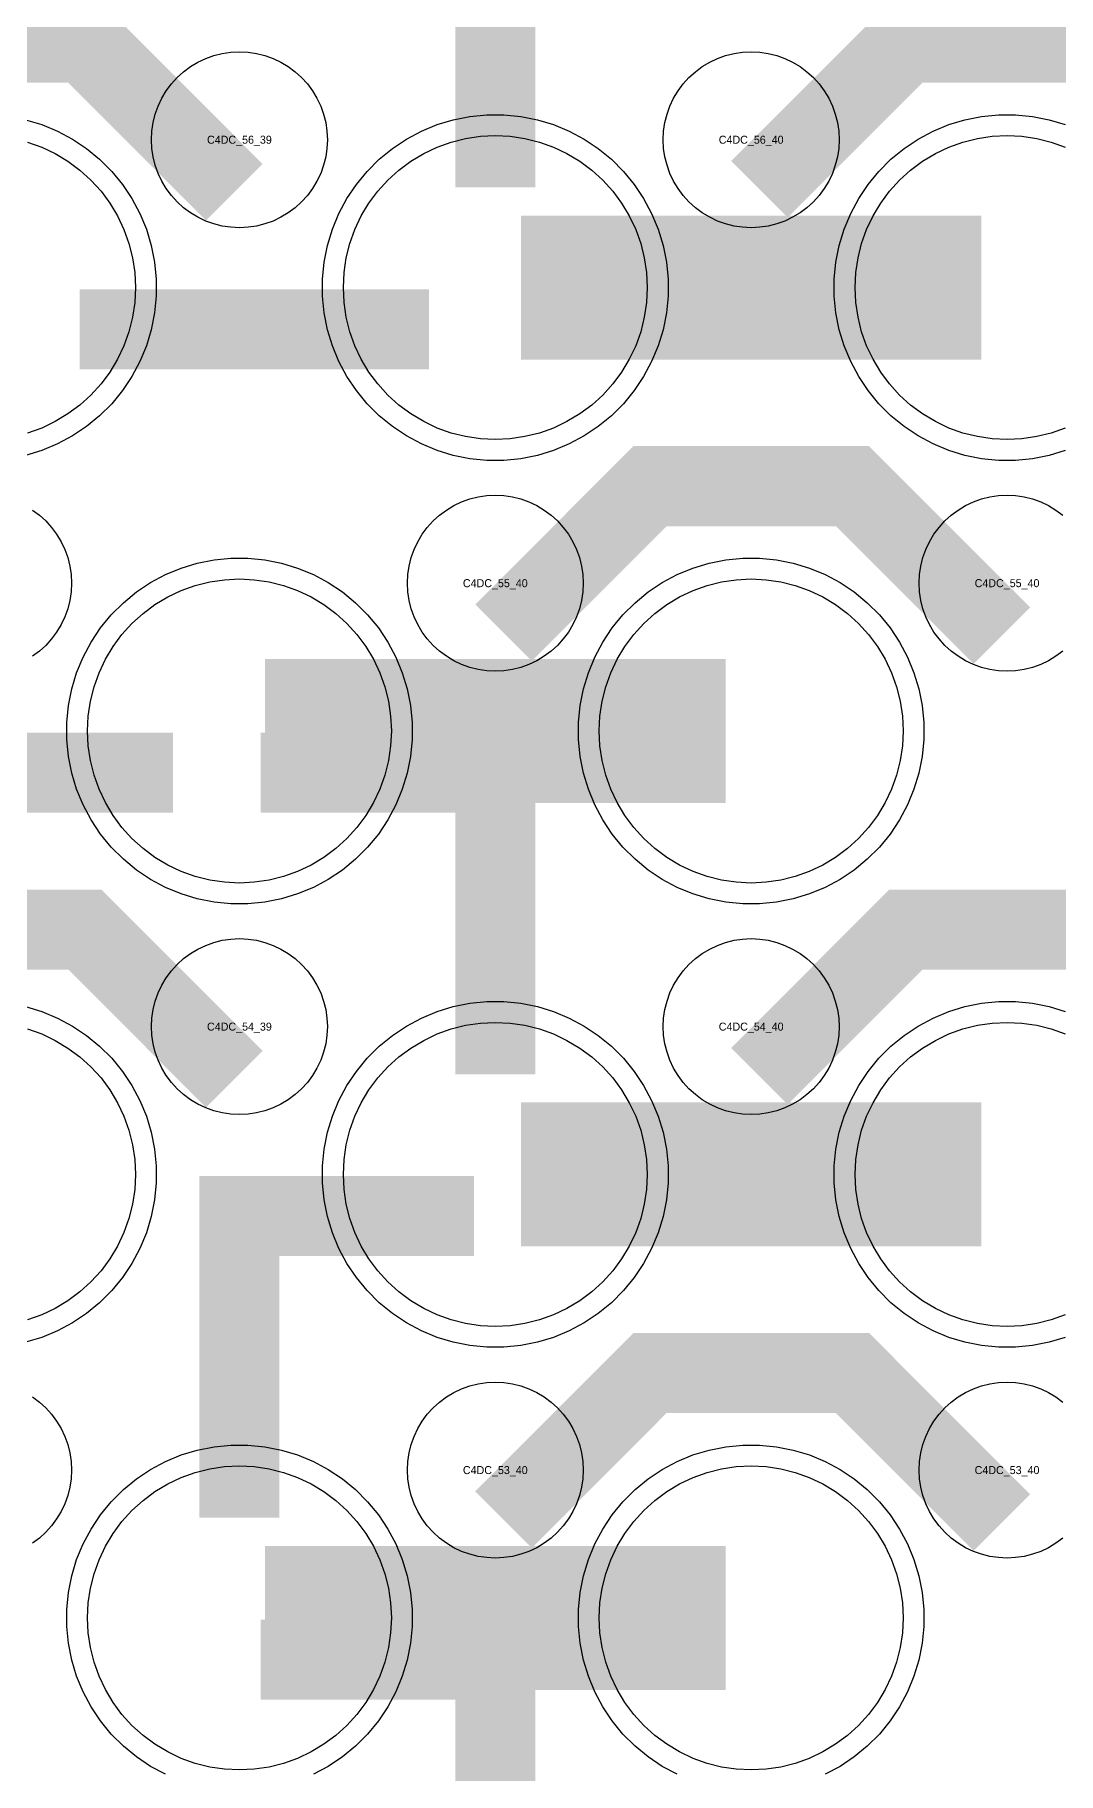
# Model space of a CAD drawing. Extents: x -11880 to 11880, y -14992 to 14992.
# Drawn here: x 656 to 976, y -7544 to -7001 of the extents above; entities that cross this region are included whole.
import ezdxf
from ezdxf.enums import TextEntityAlignment as Align

# ---------------------------------------------------------------- set-up
doc = ezdxf.new("R2010")
doc.units = 0
doc.header["$MEASUREMENT"] = 0
for name, color, linetype in [('GDS_775_DT_237', 138, 'CONTINUOUS'), ('RDL1_FS', 34, 'CONTINUOUS'), ('RDL_BS', 160, 'CONTINUOUS')]:
    doc.layers.add(name, color=color, linetype=linetype)

msp = doc.modelspace()

# ---------------------------------------------------------------- linework, layer by layer
at = {"layer": 'RDL1_FS'}
for points in [[(653.791, -7034.511), (658.181, -7036.083), (662.395, -7038.075), (666.395, -7040.473), (670.14, -7043.251), (673.594, -7046.381), (676.724, -7049.835), (679.502, -7053.58), (681.9, -7057.58), (683.892, -7061.794), (685.464, -7066.184), (686.596, -7070.707), (687.28, -7075.318), (687.509, -7079.975), (687.28, -7084.632), (686.596, -7089.243), (685.464, -7093.766), (683.892, -7098.156), (681.9, -7102.37), (679.502, -7106.37), (676.724, -7110.115), (673.594, -7113.569), (670.14, -7116.699), (666.395, -7119.477), (662.395, -7121.875), (658.181, -7123.867), (653.791, -7125.439)], [(978.181, -7123.867), (973.791, -7125.439), (969.268, -7126.571), (964.657, -7127.255), (960, -7127.484), (955.343, -7127.255), (950.732, -7126.571), (946.209, -7125.439), (941.819, -7123.867), (937.605, -7121.875), (933.605, -7119.477), (929.86, -7116.699), (926.406, -7113.569), (923.276, -7110.115), (920.498, -7106.37), (918.1, -7102.37), (916.108, -7098.156), (914.536, -7093.766), (913.404, -7089.243), (912.72, -7084.632), (912.491, -7079.975), (912.72, -7075.318), (913.404, -7070.707), (914.536, -7066.184), (916.108, -7061.794), (918.1, -7057.58), (920.498, -7053.58), (923.276, -7049.835), (926.406, -7046.381), (929.86, -7043.251), (933.605, -7040.473), (937.605, -7038.075), (941.819, -7036.083), (946.209, -7034.511), (950.732, -7033.379), (955.343, -7032.695), (960, -7032.466), (964.657, -7032.695), (969.268, -7033.379), (973.791, -7034.511), (978.181, -7036.083)], [(978.181, -7400.997), (973.791, -7402.569), (969.268, -7403.701), (964.657, -7404.385), (960, -7404.614), (955.343, -7404.385), (950.732, -7403.701), (946.209, -7402.569), (941.819, -7400.997), (937.605, -7399.005), (933.605, -7396.607), (929.86, -7393.829), (926.406, -7390.699), (923.276, -7387.245), (920.498, -7383.5), (918.1, -7379.5), (916.108, -7375.286), (914.536, -7370.896), (913.404, -7366.373), (912.72, -7361.762), (912.491, -7357.105), (912.72, -7352.448), (913.404, -7347.837), (914.536, -7343.314), (916.108, -7338.924), (918.1, -7334.71), (920.498, -7330.71), (923.276, -7326.965), (926.406, -7323.511), (929.86, -7320.381), (933.605, -7317.603), (937.605, -7315.205), (941.819, -7313.213), (946.209, -7311.641), (950.732, -7310.509), (955.343, -7309.825), (960, -7309.596), (964.657, -7309.825), (969.268, -7310.509), (973.791, -7311.641), (978.181, -7313.213)]]:
    msp.add_lwpolyline(points, dxfattribs=at)
for points in [[(800, -7127.484), (795.343, -7127.255), (790.732, -7126.571), (786.209, -7125.439), (781.819, -7123.867), (777.605, -7121.875), (773.605, -7119.477), (769.86, -7116.699), (766.406, -7113.569), (763.276, -7110.115), (760.498, -7106.37), (758.1, -7102.37), (756.108, -7098.156), (754.536, -7093.766), (753.404, -7089.243), (752.72, -7084.632), (752.491, -7079.975), (752.72, -7075.318), (753.404, -7070.707), (754.536, -7066.184), (756.108, -7061.794), (758.1, -7057.58), (760.498, -7053.58), (763.276, -7049.835), (766.406, -7046.381), (769.86, -7043.251), (773.605, -7040.473), (777.605, -7038.075), (781.819, -7036.083), (786.209, -7034.511), (790.732, -7033.379), (795.343, -7032.695), (800, -7032.466), (804.657, -7032.695), (809.268, -7033.379), (813.791, -7034.511), (818.181, -7036.083), (822.395, -7038.075), (826.395, -7040.473), (830.14, -7043.251), (833.594, -7046.381), (836.724, -7049.835), (839.502, -7053.58), (841.9, -7057.58), (843.892, -7061.794), (845.464, -7066.184), (846.596, -7070.707), (847.28, -7075.318), (847.509, -7079.975), (847.28, -7084.632), (846.596, -7089.243), (845.464, -7093.766), (843.892, -7098.156), (841.9, -7102.37), (839.502, -7106.37), (836.724, -7110.115), (833.594, -7113.569), (830.14, -7116.699), (826.395, -7119.477), (822.395, -7121.875), (818.181, -7123.867), (813.791, -7125.439), (809.268, -7126.571), (804.657, -7127.255)], [(720, -7266.049), (715.343, -7265.82), (710.732, -7265.136), (706.209, -7264.004), (701.819, -7262.432), (697.605, -7260.44), (693.605, -7258.042), (689.86, -7255.264), (686.406, -7252.134), (683.276, -7248.68), (680.498, -7244.935), (678.1, -7240.935), (676.108, -7236.721), (674.536, -7232.331), (673.404, -7227.808), (672.72, -7223.197), (672.491, -7218.54), (672.72, -7213.883), (673.404, -7209.272), (674.536, -7204.749), (676.108, -7200.359), (678.1, -7196.145), (680.498, -7192.145), (683.276, -7188.4), (686.406, -7184.946), (689.86, -7181.816), (693.605, -7179.038), (697.605, -7176.64), (701.819, -7174.648), (706.209, -7173.076), (710.732, -7171.944), (715.343, -7171.26), (720, -7171.031), (724.657, -7171.26), (729.268, -7171.944), (733.791, -7173.076), (738.181, -7174.648), (742.395, -7176.64), (746.395, -7179.038), (750.14, -7181.816), (753.594, -7184.946), (756.724, -7188.4), (759.502, -7192.145), (761.9, -7196.145), (763.892, -7200.359), (765.464, -7204.749), (766.596, -7209.272), (767.28, -7213.883), (767.509, -7218.54), (767.28, -7223.197), (766.596, -7227.808), (765.464, -7232.331), (763.892, -7236.721), (761.9, -7240.935), (759.502, -7244.935), (756.724, -7248.68), (753.594, -7252.134), (750.14, -7255.264), (746.395, -7258.042), (742.395, -7260.44), (738.181, -7262.432), (733.791, -7264.004), (729.268, -7265.136), (724.657, -7265.82)], [(880, -7266.049), (875.343, -7265.82), (870.732, -7265.136), (866.209, -7264.004), (861.819, -7262.432), (857.605, -7260.44), (853.605, -7258.042), (849.86, -7255.264), (846.406, -7252.134), (843.276, -7248.68), (840.498, -7244.935), (838.1, -7240.935), (836.108, -7236.721), (834.536, -7232.331), (833.404, -7227.808), (832.72, -7223.197), (832.491, -7218.54), (832.72, -7213.883), (833.404, -7209.272), (834.536, -7204.749), (836.108, -7200.359), (838.1, -7196.145), (840.498, -7192.145), (843.276, -7188.4), (846.406, -7184.946), (849.86, -7181.816), (853.605, -7179.038), (857.605, -7176.64), (861.819, -7174.648), (866.209, -7173.076), (870.732, -7171.944), (875.343, -7171.26), (880, -7171.031), (884.657, -7171.26), (889.268, -7171.944), (893.791, -7173.076), (898.181, -7174.648), (902.395, -7176.64), (906.395, -7179.038), (910.14, -7181.816), (913.594, -7184.946), (916.724, -7188.4), (919.502, -7192.145), (921.9, -7196.145), (923.892, -7200.359), (925.464, -7204.749), (926.596, -7209.272), (927.28, -7213.883), (927.509, -7218.54), (927.28, -7223.197), (926.596, -7227.808), (925.464, -7232.331), (923.892, -7236.721), (921.9, -7240.935), (919.502, -7244.935), (916.724, -7248.68), (913.594, -7252.134), (910.14, -7255.264), (906.395, -7258.042), (902.395, -7260.44), (898.181, -7262.432), (893.791, -7264.004), (889.268, -7265.136), (884.657, -7265.82)], [(800, -7404.614), (795.343, -7404.385), (790.732, -7403.701), (786.209, -7402.569), (781.819, -7400.997), (777.605, -7399.005), (773.605, -7396.607), (769.86, -7393.829), (766.406, -7390.699), (763.276, -7387.245), (760.498, -7383.5), (758.1, -7379.5), (756.108, -7375.286), (754.536, -7370.896), (753.404, -7366.373), (752.72, -7361.762), (752.491, -7357.105), (752.72, -7352.448), (753.404, -7347.837), (754.536, -7343.314), (756.108, -7338.924), (758.1, -7334.71), (760.498, -7330.71), (763.276, -7326.965), (766.406, -7323.511), (769.86, -7320.381), (773.605, -7317.603), (777.605, -7315.205), (781.819, -7313.213), (786.209, -7311.641), (790.732, -7310.509), (795.343, -7309.825), (800, -7309.596), (804.657, -7309.825), (809.268, -7310.509), (813.791, -7311.641), (818.181, -7313.213), (822.395, -7315.205), (826.395, -7317.603), (830.14, -7320.381), (833.594, -7323.511), (836.724, -7326.965), (839.502, -7330.71), (841.9, -7334.71), (843.892, -7338.924), (845.464, -7343.314), (846.596, -7347.837), (847.28, -7352.448), (847.509, -7357.105), (847.28, -7361.762), (846.596, -7366.373), (845.464, -7370.896), (843.892, -7375.286), (841.9, -7379.5), (839.502, -7383.5), (836.724, -7387.245), (833.594, -7390.699), (830.14, -7393.829), (826.395, -7396.607), (822.395, -7399.005), (818.181, -7400.997), (813.791, -7402.569), (809.268, -7403.701), (804.657, -7404.385)], [(720, -7543.179), (715.343, -7542.95), (710.732, -7542.266), (706.209, -7541.134), (701.819, -7539.562), (697.605, -7537.57), (693.605, -7535.172), (689.86, -7532.394), (686.406, -7529.264), (683.276, -7525.81), (680.498, -7522.065), (678.1, -7518.065), (676.108, -7513.851), (674.536, -7509.461), (673.404, -7504.938), (672.72, -7500.327), (672.491, -7495.67), (672.72, -7491.013), (673.404, -7486.402), (674.536, -7481.879), (676.108, -7477.489), (678.1, -7473.275), (680.498, -7469.275), (683.276, -7465.53), (686.406, -7462.076), (689.86, -7458.946), (693.605, -7456.168), (697.605, -7453.77), (701.819, -7451.778), (706.209, -7450.206), (710.732, -7449.074), (715.343, -7448.39), (720, -7448.161), (724.657, -7448.39), (729.268, -7449.074), (733.791, -7450.206), (738.181, -7451.778), (742.395, -7453.77), (746.395, -7456.168), (750.14, -7458.946), (753.594, -7462.076), (756.724, -7465.53), (759.502, -7469.275), (761.9, -7473.275), (763.892, -7477.489), (765.464, -7481.879), (766.596, -7486.402), (767.28, -7491.013), (767.509, -7495.67), (767.28, -7500.327), (766.596, -7504.938), (765.464, -7509.461), (763.892, -7513.851), (761.9, -7518.065), (759.502, -7522.065), (756.724, -7525.81), (753.594, -7529.264), (750.14, -7532.394), (746.395, -7535.172), (742.395, -7537.57), (738.181, -7539.562), (733.791, -7541.134), (729.268, -7542.266), (724.657, -7542.95)], [(880, -7543.179), (875.343, -7542.95), (870.732, -7542.266), (866.209, -7541.134), (861.819, -7539.562), (857.605, -7537.57), (853.605, -7535.172), (849.86, -7532.394), (846.406, -7529.264), (843.276, -7525.81), (840.498, -7522.065), (838.1, -7518.065), (836.108, -7513.851), (834.536, -7509.461), (833.404, -7504.938), (832.72, -7500.327), (832.491, -7495.67), (832.72, -7491.013), (833.404, -7486.402), (834.536, -7481.879), (836.108, -7477.489), (838.1, -7473.275), (840.498, -7469.275), (843.276, -7465.53), (846.406, -7462.076), (849.86, -7458.946), (853.605, -7456.168), (857.605, -7453.77), (861.819, -7451.778), (866.209, -7450.206), (870.732, -7449.074), (875.343, -7448.39), (880, -7448.161), (884.657, -7448.39), (889.268, -7449.074), (893.791, -7450.206), (898.181, -7451.778), (902.395, -7453.77), (906.395, -7456.168), (910.14, -7458.946), (913.594, -7462.076), (916.724, -7465.53), (919.502, -7469.275), (921.9, -7473.275), (923.892, -7477.489), (925.464, -7481.879), (926.596, -7486.402), (927.28, -7491.013), (927.509, -7495.67), (927.28, -7500.327), (926.596, -7504.938), (925.464, -7509.461), (923.892, -7513.851), (921.9, -7518.065), (919.502, -7522.065), (916.724, -7525.81), (913.594, -7529.264), (910.14, -7532.394), (906.395, -7535.172), (902.395, -7537.57), (898.181, -7539.562), (893.791, -7541.134), (889.268, -7542.266), (884.657, -7542.95)]]:
    msp.add_lwpolyline(points, close=True, dxfattribs=at)
for points in [[(808.002, -7079.975, 45, 45, 0), (880.002, -7079.975, 45, 45, 0)], [(880.002, -7079.975, 45, 45, 0), (952.002, -7079.975, 45, 45, 0)], [(728.002, -7218.54, 45, 45, 0), (800.002, -7218.54, 45, 45, 0)], [(800.002, -7218.54, 45, 45, 0), (872.002, -7218.54, 45, 45, 0)], [(808.002, -7357.105, 45, 45, 0), (880.002, -7357.105, 45, 45, 0)], [(880.002, -7357.105, 45, 45, 0), (952.002, -7357.105, 45, 45, 0)], [(728.002, -7495.67, 45, 45, 0), (800.002, -7495.67, 45, 45, 0)], [(800.002, -7495.67, 45, 45, 0), (872.002, -7495.67, 45, 45, 0)]]:
    msp.add_lwpolyline(points, format="xyseb", dxfattribs=at)
at = {"layer": 'RDL1_FS', "color": 241, "true_color": 0xf7abae}
msp.add_lwpolyline([(653.791, -7311.641), (658.181, -7313.213), (662.395, -7315.205), (666.395, -7317.603), (670.14, -7320.381), (673.594, -7323.511), (676.724, -7326.965), (679.502, -7330.71), (681.9, -7334.71), (683.892, -7338.924), (685.464, -7343.314), (686.596, -7347.837), (687.28, -7352.448), (687.509, -7357.105), (687.28, -7361.762), (686.596, -7366.373), (685.464, -7370.896), (683.892, -7375.286), (681.9, -7379.5), (679.502, -7383.5), (676.724, -7387.245), (673.594, -7390.699), (670.14, -7393.829), (666.395, -7396.607), (662.395, -7399.005), (658.181, -7400.997), (653.791, -7402.569)], dxfattribs=at)
at = {"layer": 'RDL_BS'}
for points in [[(800, -7048.715, 25, 25, 0), (800, -6941.938, 25, 25, 0)], [(800, -6972.407, 25, 25, 0), (800, -7018.027, 25, 25, 0)], [(718.401, -7050.188, 25, 25, 0), (671.687, -7003.474, 25, 25, 0), (641.929, -7003.474, 25, 25, 0)], [(882.562, -7049.289, 25, 25, 0), (928.377, -7003.474, 25, 25, 0), (961.93, -7003.474, 25, 25, 0)], [(1038.401, -7050.188, 25, 25, 0), (991.687, -7003.474, 25, 25, 0), (961.929, -7003.474, 25, 25, 0)], [(670.016, -7092.988, 25, 25, 0), (779.281, -7092.988, 25, 25, 0)], [(802.562, -7187.854, 25, 25, 0), (848.377, -7142.039, 25, 25, 0), (881.93, -7142.039, 25, 25, 0)], [(958.401, -7188.753, 25, 25, 0), (911.687, -7142.039, 25, 25, 0), (881.929, -7142.039, 25, 25, 0)], [(800, -7325.82, 25, 25, 0), (800, -7219.043, 25, 25, 0)], [(590.016, -7231.553, 25, 25, 0), (699.281, -7231.553, 25, 25, 0)], [(812.5, -7231.543, 25, 25, 0), (726.667, -7231.543, 25, 25, 0)], [(772.944, -7231.543, 25, 25, 0), (731.74, -7231.543, 25, 25, 0)], [(800, -7249.512, 25, 25, 0), (800, -7295.132, 25, 25, 0)], [(718.401, -7327.318, 25, 25, 0), (671.687, -7280.604, 25, 25, 0), (641.929, -7280.604, 25, 25, 0)], [(882.562, -7326.419, 25, 25, 0), (928.377, -7280.604, 25, 25, 0), (961.93, -7280.604, 25, 25, 0)], [(1038.401, -7327.318, 25, 25, 0), (991.687, -7280.604, 25, 25, 0), (961.929, -7280.604, 25, 25, 0)], [(720, -7464.385, 25, 25, 0), (720, -7357.608, 25, 25, 0)], [(707.5, -7370.108, 25, 25, 0), (793.333, -7370.108, 25, 25, 0)], [(747.056, -7370.108, 25, 25, 0), (788.26, -7370.108, 25, 25, 0)], [(720, -7388.077, 25, 25, 0), (720, -7433.697, 25, 25, 0)], [(802.562, -7464.984, 25, 25, 0), (848.377, -7419.169, 25, 25, 0), (881.93, -7419.169, 25, 25, 0)], [(958.401, -7465.883, 25, 25, 0), (911.687, -7419.169, 25, 25, 0), (881.929, -7419.169, 25, 25, 0)], [(800, -7602.97, 25, 25, 0), (800, -7496.193, 25, 25, 0)], [(812.5, -7508.693, 25, 25, 0), (726.667, -7508.693, 25, 25, 0)], [(772.944, -7508.693, 25, 25, 0), (731.74, -7508.693, 25, 25, 0)], [(800, -7526.662, 25, 25, 0), (800, -7572.282, 25, 25, 0)]]:
    msp.add_lwpolyline(points, format="xyseb", dxfattribs=at)
for points in [[(720, -7061.281), (717.307, -7061.149), (714.635, -7060.753), (712.016, -7060.096), (709.481, -7059.189), (707.044, -7058.037), (704.72, -7056.644), (702.557, -7055.041), (700.558, -7053.229), (698.746, -7051.23), (697.143, -7049.067), (695.75, -7046.743), (694.598, -7044.306), (693.691, -7041.771), (693.034, -7039.152), (692.638, -7036.48), (692.506, -7033.787), (692.638, -7031.094), (693.034, -7028.422), (693.691, -7025.803), (694.598, -7023.268), (695.75, -7020.831), (697.143, -7018.507), (698.746, -7016.344), (700.558, -7014.345), (702.557, -7012.533), (704.72, -7010.93), (707.044, -7009.537), (709.481, -7008.385), (712.016, -7007.478), (714.635, -7006.821), (717.307, -7006.425), (720, -7006.293), (722.693, -7006.425), (725.365, -7006.821), (727.984, -7007.478), (730.519, -7008.385), (732.956, -7009.537), (735.28, -7010.93), (737.443, -7012.533), (739.442, -7014.345), (741.254, -7016.344), (742.857, -7018.507), (744.25, -7020.831), (745.402, -7023.268), (746.309, -7025.803), (746.966, -7028.422), (747.362, -7031.094), (747.494, -7033.787), (747.362, -7036.48), (746.966, -7039.152), (746.309, -7041.771), (745.402, -7044.306), (744.25, -7046.743), (742.857, -7049.067), (741.254, -7051.23), (739.442, -7053.229), (737.443, -7055.041), (735.28, -7056.644), (732.956, -7058.037), (730.519, -7059.189), (727.984, -7060.096), (725.365, -7060.753), (722.693, -7061.149)], [(880, -7061.281), (877.307, -7061.149), (874.635, -7060.753), (872.016, -7060.096), (869.481, -7059.189), (867.044, -7058.037), (864.72, -7056.644), (862.557, -7055.041), (860.558, -7053.229), (858.746, -7051.23), (857.143, -7049.067), (855.75, -7046.743), (854.598, -7044.306), (853.691, -7041.771), (853.034, -7039.152), (852.638, -7036.48), (852.506, -7033.787), (852.638, -7031.094), (853.034, -7028.422), (853.691, -7025.803), (854.598, -7023.268), (855.75, -7020.831), (857.143, -7018.507), (858.746, -7016.344), (860.558, -7014.345), (862.557, -7012.533), (864.72, -7010.93), (867.044, -7009.537), (869.481, -7008.385), (872.016, -7007.478), (874.635, -7006.821), (877.307, -7006.425), (880, -7006.293), (882.693, -7006.425), (885.365, -7006.821), (887.984, -7007.478), (890.519, -7008.385), (892.956, -7009.537), (895.28, -7010.93), (897.443, -7012.533), (899.442, -7014.345), (901.254, -7016.344), (902.857, -7018.507), (904.25, -7020.831), (905.402, -7023.268), (906.309, -7025.803), (906.966, -7028.422), (907.362, -7031.094), (907.494, -7033.787), (907.362, -7036.48), (906.966, -7039.152), (906.309, -7041.771), (905.402, -7044.306), (904.25, -7046.743), (902.857, -7049.067), (901.254, -7051.23), (899.442, -7053.229), (897.443, -7055.041), (895.28, -7056.644), (892.956, -7058.037), (890.519, -7059.189), (887.984, -7060.096), (885.365, -7060.753), (882.693, -7061.149)], [(797.356, -7133.975), (792.062, -7133.458), (786.835, -7132.412), (781.795, -7130.881), (776.885, -7128.85), (772.223, -7126.358), (767.809, -7123.411), (763.708, -7120.049), (759.926, -7116.267), (756.564, -7112.166), (753.617, -7107.752), (751.125, -7103.09), (749.094, -7098.18), (747.563, -7093.14), (746.517, -7087.913), (746, -7082.619), (746, -7077.331), (746.517, -7072.037), (747.563, -7066.81), (749.094, -7061.77), (751.125, -7056.86), (753.617, -7052.198), (756.564, -7047.784), (759.926, -7043.683), (763.708, -7039.901), (767.809, -7036.539), (772.223, -7033.592), (776.885, -7031.1), (781.795, -7029.069), (786.835, -7027.538), (792.062, -7026.492), (797.356, -7025.975), (802.644, -7025.975), (807.938, -7026.492), (813.165, -7027.538), (818.205, -7029.069), (823.115, -7031.1), (827.777, -7033.592), (832.191, -7036.539), (836.292, -7039.901), (840.074, -7043.683), (843.436, -7047.784), (846.383, -7052.198), (848.875, -7056.86), (850.906, -7061.77), (852.437, -7066.81), (853.483, -7072.037), (854, -7077.331), (854, -7082.619), (853.483, -7087.913), (852.437, -7093.14), (850.906, -7098.18), (848.875, -7103.09), (846.383, -7107.752), (843.436, -7112.166), (840.074, -7116.267), (836.292, -7120.049), (832.191, -7123.411), (827.777, -7126.358), (823.115, -7128.85), (818.205, -7130.881), (813.165, -7132.412), (807.938, -7133.458), (802.644, -7133.975)], [(800, -7199.846), (797.307, -7199.714), (794.635, -7199.318), (792.016, -7198.661), (789.481, -7197.754), (787.044, -7196.602), (784.72, -7195.209), (782.557, -7193.606), (780.558, -7191.794), (778.746, -7189.795), (777.143, -7187.632), (775.75, -7185.308), (774.598, -7182.871), (773.691, -7180.336), (773.034, -7177.717), (772.638, -7175.045), (772.506, -7172.352), (772.638, -7169.659), (773.034, -7166.987), (773.691, -7164.368), (774.598, -7161.833), (775.75, -7159.396), (777.143, -7157.072), (778.746, -7154.909), (780.558, -7152.91), (782.557, -7151.098), (784.72, -7149.495), (787.044, -7148.102), (789.481, -7146.95), (792.016, -7146.043), (794.635, -7145.386), (797.307, -7144.99), (800, -7144.858), (802.693, -7144.99), (805.365, -7145.386), (807.984, -7146.043), (810.519, -7146.95), (812.956, -7148.102), (815.28, -7149.495), (817.443, -7151.098), (819.442, -7152.91), (821.254, -7154.909), (822.857, -7157.072), (824.25, -7159.396), (825.402, -7161.833), (826.309, -7164.368), (826.966, -7166.987), (827.362, -7169.659), (827.494, -7172.352), (827.362, -7175.045), (826.966, -7177.717), (826.309, -7180.336), (825.402, -7182.871), (824.25, -7185.308), (822.857, -7187.632), (821.254, -7189.795), (819.442, -7191.794), (817.443, -7193.606), (815.28, -7195.209), (812.956, -7196.602), (810.519, -7197.754), (807.984, -7198.661), (805.365, -7199.318), (802.693, -7199.714)], [(717.356, -7272.54), (712.062, -7272.023), (706.835, -7270.977), (701.795, -7269.446), (696.885, -7267.415), (692.223, -7264.923), (687.809, -7261.976), (683.708, -7258.614), (679.926, -7254.832), (676.564, -7250.731), (673.617, -7246.317), (671.125, -7241.655), (669.094, -7236.745), (667.563, -7231.705), (666.517, -7226.478), (666, -7221.184), (666, -7215.896), (666.517, -7210.602), (667.563, -7205.375), (669.094, -7200.335), (671.125, -7195.425), (673.617, -7190.763), (676.564, -7186.349), (679.926, -7182.248), (683.708, -7178.466), (687.809, -7175.104), (692.223, -7172.157), (696.885, -7169.665), (701.795, -7167.634), (706.835, -7166.103), (712.062, -7165.057), (717.356, -7164.54), (722.644, -7164.54), (727.938, -7165.057), (733.165, -7166.103), (738.205, -7167.634), (743.115, -7169.665), (747.777, -7172.157), (752.191, -7175.104), (756.292, -7178.466), (760.074, -7182.248), (763.436, -7186.349), (766.383, -7190.763), (768.875, -7195.425), (770.906, -7200.335), (772.437, -7205.375), (773.483, -7210.602), (774, -7215.896), (774, -7221.184), (773.483, -7226.478), (772.437, -7231.705), (770.906, -7236.745), (768.875, -7241.655), (766.383, -7246.317), (763.436, -7250.731), (760.074, -7254.832), (756.292, -7258.614), (752.191, -7261.976), (747.777, -7264.923), (743.115, -7267.415), (738.205, -7269.446), (733.165, -7270.977), (727.938, -7272.023), (722.644, -7272.54)], [(877.356, -7272.54), (872.062, -7272.023), (866.835, -7270.977), (861.795, -7269.446), (856.885, -7267.415), (852.223, -7264.923), (847.809, -7261.976), (843.708, -7258.614), (839.926, -7254.832), (836.564, -7250.731), (833.617, -7246.317), (831.125, -7241.655), (829.094, -7236.745), (827.563, -7231.705), (826.517, -7226.478), (826, -7221.184), (826, -7215.896), (826.517, -7210.602), (827.563, -7205.375), (829.094, -7200.335), (831.125, -7195.425), (833.617, -7190.763), (836.564, -7186.349), (839.926, -7182.248), (843.708, -7178.466), (847.809, -7175.104), (852.223, -7172.157), (856.885, -7169.665), (861.795, -7167.634), (866.835, -7166.103), (872.062, -7165.057), (877.356, -7164.54), (882.644, -7164.54), (887.938, -7165.057), (893.165, -7166.103), (898.205, -7167.634), (903.115, -7169.665), (907.777, -7172.157), (912.191, -7175.104), (916.292, -7178.466), (920.074, -7182.248), (923.436, -7186.349), (926.383, -7190.763), (928.875, -7195.425), (930.906, -7200.335), (932.437, -7205.375), (933.483, -7210.602), (934, -7215.896), (934, -7221.184), (933.483, -7226.478), (932.437, -7231.705), (930.906, -7236.745), (928.875, -7241.655), (926.383, -7246.317), (923.436, -7250.731), (920.074, -7254.832), (916.292, -7258.614), (912.191, -7261.976), (907.777, -7264.923), (903.115, -7267.415), (898.205, -7269.446), (893.165, -7270.977), (887.938, -7272.023), (882.644, -7272.54)], [(720, -7338.411), (717.307, -7338.279), (714.635, -7337.883), (712.016, -7337.226), (709.481, -7336.319), (707.044, -7335.167), (704.72, -7333.774), (702.557, -7332.171), (700.558, -7330.359), (698.746, -7328.36), (697.143, -7326.197), (695.75, -7323.873), (694.598, -7321.436), (693.691, -7318.901), (693.034, -7316.282), (692.638, -7313.61), (692.506, -7310.917), (692.638, -7308.224), (693.034, -7305.552), (693.691, -7302.933), (694.598, -7300.398), (695.75, -7297.961), (697.143, -7295.637), (698.746, -7293.474), (700.558, -7291.475), (702.557, -7289.663), (704.72, -7288.06), (707.044, -7286.667), (709.481, -7285.515), (712.016, -7284.608), (714.635, -7283.951), (717.307, -7283.555), (720, -7283.423), (722.693, -7283.555), (725.365, -7283.951), (727.984, -7284.608), (730.519, -7285.515), (732.956, -7286.667), (735.28, -7288.06), (737.443, -7289.663), (739.442, -7291.475), (741.254, -7293.474), (742.857, -7295.637), (744.25, -7297.961), (745.402, -7300.398), (746.309, -7302.933), (746.966, -7305.552), (747.362, -7308.224), (747.494, -7310.917), (747.362, -7313.61), (746.966, -7316.282), (746.309, -7318.901), (745.402, -7321.436), (744.25, -7323.873), (742.857, -7326.197), (741.254, -7328.36), (739.442, -7330.359), (737.443, -7332.171), (735.28, -7333.774), (732.956, -7335.167), (730.519, -7336.319), (727.984, -7337.226), (725.365, -7337.883), (722.693, -7338.279)], [(880, -7338.411), (877.307, -7338.279), (874.635, -7337.883), (872.016, -7337.226), (869.481, -7336.319), (867.044, -7335.167), (864.72, -7333.774), (862.557, -7332.171), (860.558, -7330.359), (858.746, -7328.36), (857.143, -7326.197), (855.75, -7323.873), (854.598, -7321.436), (853.691, -7318.901), (853.034, -7316.282), (852.638, -7313.61), (852.506, -7310.917), (852.638, -7308.224), (853.034, -7305.552), (853.691, -7302.933), (854.598, -7300.398), (855.75, -7297.961), (857.143, -7295.637), (858.746, -7293.474), (860.558, -7291.475), (862.557, -7289.663), (864.72, -7288.06), (867.044, -7286.667), (869.481, -7285.515), (872.016, -7284.608), (874.635, -7283.951), (877.307, -7283.555), (880, -7283.423), (882.693, -7283.555), (885.365, -7283.951), (887.984, -7284.608), (890.519, -7285.515), (892.956, -7286.667), (895.28, -7288.06), (897.443, -7289.663), (899.442, -7291.475), (901.254, -7293.474), (902.857, -7295.637), (904.25, -7297.961), (905.402, -7300.398), (906.309, -7302.933), (906.966, -7305.552), (907.362, -7308.224), (907.494, -7310.917), (907.362, -7313.61), (906.966, -7316.282), (906.309, -7318.901), (905.402, -7321.436), (904.25, -7323.873), (902.857, -7326.197), (901.254, -7328.36), (899.442, -7330.359), (897.443, -7332.171), (895.28, -7333.774), (892.956, -7335.167), (890.519, -7336.319), (887.984, -7337.226), (885.365, -7337.883), (882.693, -7338.279)], [(797.356, -7411.105), (792.062, -7410.588), (786.835, -7409.542), (781.795, -7408.011), (776.885, -7405.98), (772.223, -7403.488), (767.809, -7400.541), (763.708, -7397.179), (759.926, -7393.397), (756.564, -7389.296), (753.617, -7384.882), (751.125, -7380.22), (749.094, -7375.31), (747.563, -7370.27), (746.517, -7365.043), (746, -7359.749), (746, -7354.461), (746.517, -7349.167), (747.563, -7343.94), (749.094, -7338.9), (751.125, -7333.99), (753.617, -7329.328), (756.564, -7324.914), (759.926, -7320.813), (763.708, -7317.031), (767.809, -7313.669), (772.223, -7310.722), (776.885, -7308.23), (781.795, -7306.199), (786.835, -7304.668), (792.062, -7303.622), (797.356, -7303.105), (802.644, -7303.105), (807.938, -7303.622), (813.165, -7304.668), (818.205, -7306.199), (823.115, -7308.23), (827.777, -7310.722), (832.191, -7313.669), (836.292, -7317.031), (840.074, -7320.813), (843.436, -7324.914), (846.383, -7329.328), (848.875, -7333.99), (850.906, -7338.9), (852.437, -7343.94), (853.483, -7349.167), (854, -7354.461), (854, -7359.749), (853.483, -7365.043), (852.437, -7370.27), (850.906, -7375.31), (848.875, -7380.22), (846.383, -7384.882), (843.436, -7389.296), (840.074, -7393.397), (836.292, -7397.179), (832.191, -7400.541), (827.777, -7403.488), (823.115, -7405.98), (818.205, -7408.011), (813.165, -7409.542), (807.938, -7410.588), (802.644, -7411.105)], [(800, -7476.976), (797.307, -7476.844), (794.635, -7476.448), (792.016, -7475.791), (789.481, -7474.884), (787.044, -7473.732), (784.72, -7472.339), (782.557, -7470.736), (780.558, -7468.924), (778.746, -7466.925), (777.143, -7464.762), (775.75, -7462.438), (774.598, -7460.001), (773.691, -7457.466), (773.034, -7454.847), (772.638, -7452.175), (772.506, -7449.482), (772.638, -7446.789), (773.034, -7444.117), (773.691, -7441.498), (774.598, -7438.963), (775.75, -7436.526), (777.143, -7434.202), (778.746, -7432.039), (780.558, -7430.04), (782.557, -7428.228), (784.72, -7426.625), (787.044, -7425.232), (789.481, -7424.08), (792.016, -7423.173), (794.635, -7422.516), (797.307, -7422.12), (800, -7421.988), (802.693, -7422.12), (805.365, -7422.516), (807.984, -7423.173), (810.519, -7424.08), (812.956, -7425.232), (815.28, -7426.625), (817.443, -7428.228), (819.442, -7430.04), (821.254, -7432.039), (822.857, -7434.202), (824.25, -7436.526), (825.402, -7438.963), (826.309, -7441.498), (826.966, -7444.117), (827.362, -7446.789), (827.494, -7449.482), (827.362, -7452.175), (826.966, -7454.847), (826.309, -7457.466), (825.402, -7460.001), (824.25, -7462.438), (822.857, -7464.762), (821.254, -7466.925), (819.442, -7468.924), (817.443, -7470.736), (815.28, -7472.339), (812.956, -7473.732), (810.519, -7474.884), (807.984, -7475.791), (805.365, -7476.448), (802.693, -7476.844)]]:
    msp.add_lwpolyline(points, close=True, dxfattribs=at)
for points in [[(653.165, -7027.538), (658.205, -7029.069), (663.115, -7031.1), (667.777, -7033.592), (672.191, -7036.539), (676.292, -7039.901), (680.074, -7043.683), (683.436, -7047.784), (686.383, -7052.198), (688.875, -7056.86), (690.906, -7061.77), (692.437, -7066.81), (693.483, -7072.037), (694, -7077.331), (694, -7082.619), (693.483, -7087.913), (692.437, -7093.14), (690.906, -7098.18), (688.875, -7103.09), (686.383, -7107.752), (683.436, -7112.166), (680.074, -7116.267), (676.292, -7120.049), (672.191, -7123.411), (667.777, -7126.358), (663.115, -7128.85), (658.205, -7130.881), (653.165, -7132.412)], [(978.205, -7130.881), (973.165, -7132.412), (967.938, -7133.458), (962.644, -7133.975), (957.356, -7133.975), (952.062, -7133.458), (946.835, -7132.412), (941.795, -7130.881), (936.885, -7128.85), (932.223, -7126.358), (927.809, -7123.411), (923.708, -7120.049), (919.926, -7116.267), (916.564, -7112.166), (913.617, -7107.752), (911.125, -7103.09), (909.094, -7098.18), (907.563, -7093.14), (906.517, -7087.913), (906, -7082.619), (906, -7077.331), (906.517, -7072.037), (907.563, -7066.81), (909.094, -7061.77), (911.125, -7056.86), (913.617, -7052.198), (916.564, -7047.784), (919.926, -7043.683), (923.708, -7039.901), (927.809, -7036.539), (932.223, -7033.592), (936.885, -7031.1), (941.795, -7029.069), (946.835, -7027.538), (952.062, -7026.492), (957.356, -7025.975), (962.644, -7025.975), (967.938, -7026.492), (973.165, -7027.538), (978.205, -7029.069)], [(977.443, -7193.606), (975.28, -7195.209), (972.956, -7196.602), (970.519, -7197.754), (967.984, -7198.661), (965.365, -7199.318), (962.693, -7199.714), (960, -7199.846), (957.307, -7199.714), (954.635, -7199.318), (952.016, -7198.661), (949.481, -7197.754), (947.044, -7196.602), (944.72, -7195.209), (942.557, -7193.606), (940.558, -7191.794), (938.746, -7189.795), (937.143, -7187.632), (935.75, -7185.308), (934.598, -7182.871), (933.691, -7180.336), (933.034, -7177.717), (932.638, -7175.045), (932.506, -7172.352), (932.638, -7169.659), (933.034, -7166.987), (933.691, -7164.368), (934.598, -7161.833), (935.75, -7159.396), (937.143, -7157.072), (938.746, -7154.909), (940.558, -7152.91), (942.557, -7151.098), (944.72, -7149.495), (947.044, -7148.102), (949.481, -7146.95), (952.016, -7146.043), (954.635, -7145.386), (957.307, -7144.99), (960, -7144.858), (962.693, -7144.99), (965.365, -7145.386), (967.984, -7146.043), (970.519, -7146.95), (972.956, -7148.102), (975.28, -7149.495), (977.443, -7151.098)], [(655.28, -7149.495), (657.443, -7151.098), (659.442, -7152.91), (661.254, -7154.909), (662.857, -7157.072), (664.25, -7159.396), (665.402, -7161.833), (666.309, -7164.368), (666.966, -7166.987), (667.362, -7169.659), (667.494, -7172.352), (667.362, -7175.045), (666.966, -7177.717), (666.309, -7180.336), (665.402, -7182.871), (664.25, -7185.308), (662.857, -7187.632), (661.254, -7189.795), (659.442, -7191.794), (657.443, -7193.606), (655.28, -7195.209)], [(978.205, -7408.011), (973.165, -7409.542), (967.938, -7410.588), (962.644, -7411.105), (957.356, -7411.105), (952.062, -7410.588), (946.835, -7409.542), (941.795, -7408.011), (936.885, -7405.98), (932.223, -7403.488), (927.809, -7400.541), (923.708, -7397.179), (919.926, -7393.397), (916.564, -7389.296), (913.617, -7384.882), (911.125, -7380.22), (909.094, -7375.31), (907.563, -7370.27), (906.517, -7365.043), (906, -7359.749), (906, -7354.461), (906.517, -7349.167), (907.563, -7343.94), (909.094, -7338.9), (911.125, -7333.99), (913.617, -7329.328), (916.564, -7324.914), (919.926, -7320.813), (923.708, -7317.031), (927.809, -7313.669), (932.223, -7310.722), (936.885, -7308.23), (941.795, -7306.199), (946.835, -7304.668), (952.062, -7303.622), (957.356, -7303.105), (962.644, -7303.105), (967.938, -7303.622), (973.165, -7304.668), (978.205, -7306.199)], [(977.443, -7470.736), (975.28, -7472.339), (972.956, -7473.732), (970.519, -7474.884), (967.984, -7475.791), (965.365, -7476.448), (962.693, -7476.844), (960, -7476.976), (957.307, -7476.844), (954.635, -7476.448), (952.016, -7475.791), (949.481, -7474.884), (947.044, -7473.732), (944.72, -7472.339), (942.557, -7470.736), (940.558, -7468.924), (938.746, -7466.925), (937.143, -7464.762), (935.75, -7462.438), (934.598, -7460.001), (933.691, -7457.466), (933.034, -7454.847), (932.638, -7452.175), (932.506, -7449.482), (932.638, -7446.789), (933.034, -7444.117), (933.691, -7441.498), (934.598, -7438.963), (935.75, -7436.526), (937.143, -7434.202), (938.746, -7432.039), (940.558, -7430.04), (942.557, -7428.228), (944.72, -7426.625), (947.044, -7425.232), (949.481, -7424.08), (952.016, -7423.173), (954.635, -7422.516), (957.307, -7422.12), (960, -7421.988), (962.693, -7422.12), (965.365, -7422.516), (967.984, -7423.173), (970.519, -7424.08), (972.956, -7425.232), (975.28, -7426.625), (977.443, -7428.228)], [(655.28, -7426.625), (657.443, -7428.228), (659.442, -7430.04), (661.254, -7432.039), (662.857, -7434.202), (664.25, -7436.526), (665.402, -7438.963), (666.309, -7441.498), (666.966, -7444.117), (667.362, -7446.789), (667.494, -7449.482), (667.362, -7452.175), (666.966, -7454.847), (666.309, -7457.466), (665.402, -7460.001), (664.25, -7462.438), (662.857, -7464.762), (661.254, -7466.925), (659.442, -7468.924), (657.443, -7470.736), (655.28, -7472.339)], [(696.885, -7544.545), (692.223, -7542.053), (687.809, -7539.106), (683.708, -7535.744), (679.926, -7531.962), (676.564, -7527.861), (673.617, -7523.447), (671.125, -7518.785), (669.094, -7513.875), (667.563, -7508.835), (666.517, -7503.608), (666, -7498.314), (666, -7493.026), (666.517, -7487.732), (667.563, -7482.505), (669.094, -7477.465), (671.125, -7472.555), (673.617, -7467.893), (676.564, -7463.479), (679.926, -7459.378), (683.708, -7455.596), (687.809, -7452.234), (692.223, -7449.287), (696.885, -7446.795), (701.795, -7444.764), (706.835, -7443.233), (712.062, -7442.187), (717.356, -7441.67), (722.644, -7441.67), (727.938, -7442.187), (733.165, -7443.233), (738.205, -7444.764), (743.115, -7446.795), (747.777, -7449.287), (752.191, -7452.234), (756.292, -7455.596), (760.074, -7459.378), (763.436, -7463.479), (766.383, -7467.893), (768.875, -7472.555), (770.906, -7477.465), (772.437, -7482.505), (773.483, -7487.732), (774, -7493.026), (774, -7498.314), (773.483, -7503.608), (772.437, -7508.835), (770.906, -7513.875), (768.875, -7518.785), (766.383, -7523.447), (763.436, -7527.861), (760.074, -7531.962), (756.292, -7535.744), (752.191, -7539.106), (747.777, -7542.053), (743.115, -7544.545)], [(856.885, -7544.545), (852.223, -7542.053), (847.809, -7539.106), (843.708, -7535.744), (839.926, -7531.962), (836.564, -7527.861), (833.617, -7523.447), (831.125, -7518.785), (829.094, -7513.875), (827.563, -7508.835), (826.517, -7503.608), (826, -7498.314), (826, -7493.026), (826.517, -7487.732), (827.563, -7482.505), (829.094, -7477.465), (831.125, -7472.555), (833.617, -7467.893), (836.564, -7463.479), (839.926, -7459.378), (843.708, -7455.596), (847.809, -7452.234), (852.223, -7449.287), (856.885, -7446.795), (861.795, -7444.764), (866.835, -7443.233), (872.062, -7442.187), (877.356, -7441.67), (882.644, -7441.67), (887.938, -7442.187), (893.165, -7443.233), (898.205, -7444.764), (903.115, -7446.795), (907.777, -7449.287), (912.191, -7452.234), (916.292, -7455.596), (920.074, -7459.378), (923.436, -7463.479), (926.383, -7467.893), (928.875, -7472.555), (930.906, -7477.465), (932.437, -7482.505), (933.483, -7487.732), (934, -7493.026), (934, -7498.314), (933.483, -7503.608), (932.437, -7508.835), (930.906, -7513.875), (928.875, -7518.785), (926.383, -7523.447), (923.436, -7527.861), (920.074, -7531.962), (916.292, -7535.744), (912.191, -7539.106), (907.777, -7542.053), (903.115, -7544.545)]]:
    msp.add_lwpolyline(points, dxfattribs=at)
at = {"layer": 'RDL_BS', "color": 241, "true_color": 0xf7abae}
msp.add_lwpolyline([(653.165, -7304.668), (658.205, -7306.199), (663.115, -7308.23), (667.777, -7310.722), (672.191, -7313.669), (676.292, -7317.031), (680.074, -7320.813), (683.436, -7324.914), (686.383, -7329.328), (688.875, -7333.99), (690.906, -7338.9), (692.437, -7343.94), (693.483, -7349.167), (694, -7354.461), (694, -7359.749), (693.483, -7365.043), (692.437, -7370.27), (690.906, -7375.31), (688.875, -7380.22), (686.383, -7384.882), (683.436, -7389.296), (680.074, -7393.397), (676.292, -7397.179), (672.191, -7400.541), (667.777, -7403.488), (663.115, -7405.98), (658.205, -7408.011), (653.165, -7409.542)], dxfattribs=at)

# ---------------------------------------------------------------- texts
at = {"layer": 'GDS_775_DT_237'}
for s, p in [('C4DC_56_39', (720, -7033.787)), ('C4DC_56_39', (720, -7033.787)), ('C4DC_56_40', (880, -7033.787)), ('C4DC_56_40', (880, -7033.787)), ('C4DC_55_40', (800, -7172.352)), ('C4DC_55_40', (800, -7172.352)), ('C4DC_55_40', (960, -7172.352)), ('C4DC_55_40', (960, -7172.352)), ('C4DC_54_39', (720, -7310.917)), ('C4DC_54_39', (720, -7310.917)), ('C4DC_54_40', (880, -7310.917)), ('C4DC_54_40', (880, -7310.917)), ('C4DC_53_40', (800, -7449.482)), ('C4DC_53_40', (800, -7449.482)), ('C4DC_53_40', (960, -7449.482)), ('C4DC_53_40', (960, -7449.482))]:
    msp.add_text(s, height=2.5, dxfattribs=at).set_placement(p, align=Align.MIDDLE_CENTER)

doc.saveas('drawing.dxf')
